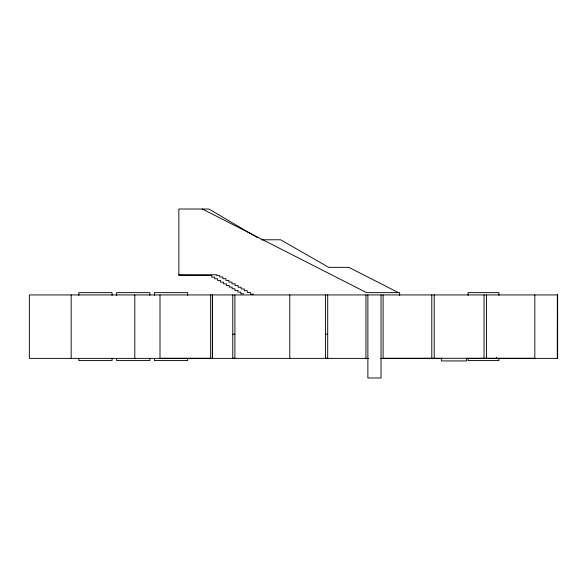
<?xml version="1.0" encoding="UTF-8"?>
<svg xmlns="http://www.w3.org/2000/svg" width="587" height="587" viewBox="0 0 587 587"><rect width="100%" height="100%" fill="white"/><g stroke="black" fill="none" stroke-linecap="round" stroke-linejoin="round"><path stroke-width="0.88" d="M261.12 239.775L280.601 239.775L328.713 267.356L348.876 267.356L398.47 292.642M178.852 274.657L216.713 274.76L216.713 275.619L219.773 275.619L219.773 276.947L222.833 276.947L222.833 278.664L225.885 278.664L225.885 280.381L228.945 280.381L228.945 282.105L232.004 282.105L232.004 283.822L235.064 283.822L235.064 285.539L238.124 285.539L238.124 287.256L241.184 287.256L241.184 288.973L244.243 288.973L244.243 290.69L247.296 290.69L247.296 292.414L250.356 292.414L250.356 294.131L253.415 294.131M243.708 293.764L240.802 293.764L240.802 292.099L237.896 292.099L237.896 290.433L234.998 290.433L234.998 288.775L232.092 288.775L232.092 287.109L229.194 287.109L229.194 285.443L226.288 285.443L226.288 283.778L223.383 283.778L223.383 282.112L220.485 282.112L220.485 280.447L217.579 280.447L217.579 278.788L214.681 278.788L214.681 277.123L211.775 277.123L211.775 275.457L178.852 275.457L178.852 209.016L208.869 209.016L257.223 237.478M232.775 334.223L234.903 334.223M325.565 334.223L327.693 334.223M232.775 358.283L234.903 358.283M325.565 358.283L327.693 358.283M368.621 358.371L29.35 358.371L29.35 294.931L557.65 294.931L557.65 358.371L466.144 358.371M380.442 358.371L442.165 358.371M202.368 209.016L366.589 292.642L399.644 292.642L399.644 295.378M557.54 294.931L557.54 358.371M534.83 294.931L534.83 358.283L383.098 358.283L383.098 294.931M498.913 295.356L498.913 292.642L468.074 292.642L468.074 295.356M498.913 358.76L498.913 360.572L468.074 360.572L468.074 358.76M496.58 357.373L496.58 358.283M486.44 294.931L486.44 358.283M484.033 294.931L484.033 358.283M466.57 358.18L466.57 360.932L441.365 360.932L441.365 358.18M434.204 294.931L434.204 358.283M431.797 294.931L431.797 358.283M381.036 294.931L381.036 377.984L367.873 377.984L367.873 294.931M365.943 294.931L365.943 358.371M327.693 294.931L327.693 358.371M325.565 294.931L325.565 358.371M289.78 294.931L289.78 358.371M234.903 294.931L234.903 358.371M232.775 294.931L232.775 358.371M212.56 294.931L212.56 358.371M212.355 294.931L212.355 358.371M210.638 294.931L210.638 358.283L160.002 358.283L160.002 294.931M187.671 295.356L187.671 292.642L154.447 292.642L154.447 295.356M187.671 358.76L187.671 360.572L154.447 360.572L154.447 358.76M149.868 295.356L149.868 292.642L116.644 292.642L116.644 295.356M149.868 358.76L149.868 360.572L116.644 360.572L116.644 358.76M134.805 294.931L134.805 358.371M112.058 295.356L112.058 292.642L78.841 292.642L78.841 295.356M112.058 358.76L112.058 360.572L78.841 360.572L78.841 358.76M71.166 294.931L71.166 358.371M557.386 358.371L557.386 294.931L557.356 358.371"/></g></svg>
